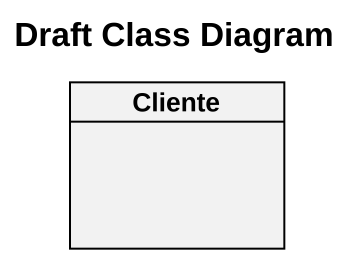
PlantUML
@startuml
title Draft Class Diagram
hide circle
hide empty members
class Cliente
@enduml
